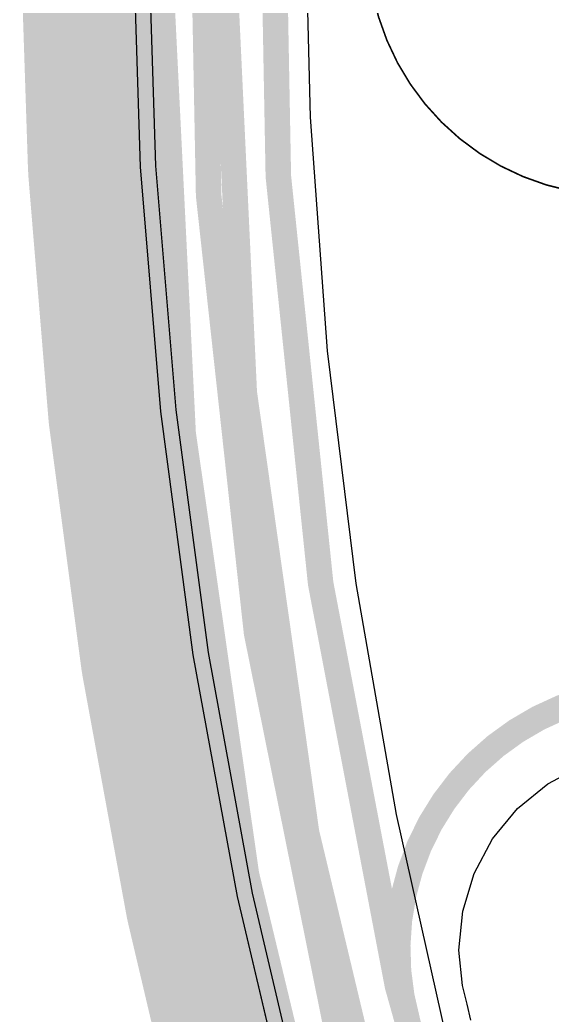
# Model space of a CAD drawing. Header units: inches. Extents: x -30 to 282, y -86 to 78.
# Drawn here: x -30.17 to -25.93, y -54.27 to -46.35 of the extents above; entities that cross this region are included whole.
import ezdxf

# ---------------------------------------------------------------- set-up
doc = ezdxf.new("R2010")
doc.units = ezdxf.units.IN
for name, color, linetype in [('Board Outline', 216, 'Continuous'), ('Bottom Layer', 5, 'Continuous'), ('Dimensions', 6, 'Continuous'), ('GND 01', 76, 'Continuous'), ('GND 02', 16, 'Continuous'), ('PWR', 156, 'Continuous'), ('SIG 01', 90, 'Continuous'), ('Top Layer', 1, 'Continuous')]:
    doc.layers.add(name, color=color, linetype=linetype)

msp = doc.modelspace()

# ---------------------------------------------------------------- linework, layer by layer
at = {"layer": 'Board Outline', "const_width": 0.254}
msp.add_lwpolyline([(37.49466466, -16.44645174, -2.5025245443781), (-17.29285086, -16.44645174)], format="xyb", dxfattribs=at)
at = {"layer": 'Bottom Layer'}
for p, q in [((-29.20724156, -47.52034438), (-29.27146546, -45.5683366)), ((-29.04628938, -49.46688354), (-29.20724156, -47.52034438)), ((-28.7890204, -51.40292995999999), (-29.04628938, -49.46688354)), ((-28.43604422, -53.32392688), (-28.7890204, -51.40292995999999)), ((-28.20069036, -54.32311969999999), (-28.43604422, -53.32392688))]:
    msp.add_line(p, q, dxfattribs=at)
at = {"layer": 'Dimensions', "const_width": 0.0127}
msp.add_lwpolyline([(-25.39909576, -47.75000101999999, -0.4142135623730951), (-27.39909684, -45.74999994)], format="xyb", dxfattribs=at)
at = {"layer": 'GND 01'}
for p, q in [((-29.0854003, -47.51333906), (-29.14942608, -45.56733584)), ((-28.92495358, -49.45374412), (-29.0854003, -47.51333906)), ((-28.66846946, -51.38389265999999), (-28.92495358, -49.45374412)), ((-28.31659818, -53.29888248), (-28.66846946, -51.38389265999999)), ((-27.87018556, -55.19411618), (-28.31659818, -53.29888248))]:
    msp.add_line(p, q, dxfattribs=at)
at = {"layer": 'GND 01', "const_width": 1.016}
for points in [[(-29.6600245, -45.57144302), (-29.5951656, -47.54277511999999)], [(-29.5951656, -47.54277511999999), (-29.43262846, -49.50846588)], [(-29.43262846, -49.50846588), (-29.1728144, -51.4636766)], [(-29.1728144, -51.4636766), (-28.81636096, -53.40359905999999)], [(-28.81636096, -53.40359905999999), (-28.36414698, -55.32345806)]]:
    msp.add_lwpolyline(points, dxfattribs=at)
at = {"layer": 'GND 01', "const_width": 0.508}
for points in [[(-29.8491656, -47.54277511999999, 1), (-29.3411656, -47.54277511999999, 1)], [(-29.8491656, -47.54277511999999, 1), (-29.3411656, -47.54277511999999, 1)], [(-29.68662846, -49.50846588, 1), (-29.17862846, -49.50846588, 1)], [(-29.68662846, -49.50846588, 1), (-29.17862846, -49.50846588, 1)], [(-29.4268144, -51.4636766, 1), (-28.9188144, -51.4636766, 1)], [(-29.4268144, -51.4636766, 1), (-28.9188144, -51.4636766, 1)], [(-29.07036096, -53.40359905999999, 1), (-28.56236096, -53.40359905999999, 1)], [(-29.07036096, -53.40359905999999, 1), (-28.56236096, -53.40359905999999, 1)]]:
    msp.add_lwpolyline(points, format="xyb", close=True, dxfattribs=at)
at = {"layer": 'GND 02'}
for p, q in [((-29.0854003, -47.51333906), (-29.14942608, -45.56733584)), ((-28.92495358, -49.45374412), (-29.0854003, -47.51333906)), ((-28.66846946, -51.38389265999999), (-28.92495358, -49.45374412)), ((-28.31659818, -53.29888248), (-28.66846946, -51.38389265999999)), ((-27.87018556, -55.19411618), (-28.31659818, -53.29888248))]:
    msp.add_line(p, q, dxfattribs=at)
at = {"layer": 'GND 02', "const_width": 1.016}
for points in [[(-29.6600245, -45.57144302), (-29.5951656, -47.54277511999999)], [(-29.5951656, -47.54277511999999), (-29.43262846, -49.50846588)], [(-29.43262846, -49.50846588), (-29.1728144, -51.4636766)], [(-29.1728144, -51.4636766), (-28.81636096, -53.40359905999999)], [(-28.81636096, -53.40359905999999), (-28.36414698, -55.32345806)]]:
    msp.add_lwpolyline(points, dxfattribs=at)
at = {"layer": 'GND 02', "const_width": 0.508}
for points in [[(-29.8491656, -47.54277511999999, 1), (-29.3411656, -47.54277511999999, 1)], [(-29.8491656, -47.54277511999999, 1), (-29.3411656, -47.54277511999999, 1)], [(-29.68662846, -49.50846588, 1), (-29.17862846, -49.50846588, 1)], [(-29.68662846, -49.50846588, 1), (-29.17862846, -49.50846588, 1)], [(-29.4268144, -51.4636766, 1), (-28.9188144, -51.4636766, 1)], [(-29.4268144, -51.4636766, 1), (-28.9188144, -51.4636766, 1)], [(-29.07036096, -53.40359905999999, 1), (-28.56236096, -53.40359905999999, 1)], [(-29.07036096, -53.40359905999999, 1), (-28.56236096, -53.40359905999999, 1)]]:
    msp.add_lwpolyline(points, format="xyb", close=True, dxfattribs=at)
at = {"layer": 'PWR'}
for p, q in [((-29.20724156, -47.52034438), (-29.27146546, -45.5683366)), ((-29.04628938, -49.46688354), (-29.20724156, -47.52034438)), ((-28.7890204, -51.40292995999999), (-29.04628938, -49.46688354)), ((-28.43604422, -53.32392688), (-28.7890204, -51.40292995999999)), ((-27.98825238, -55.22501782), (-28.43604422, -53.32392688))]:
    msp.add_line(p, q, dxfattribs=at)
at = {"layer": 'SIG 01'}
for p, q in [((-27.85619016, -47.1252804), (-27.90194826, -45.26127853999999)), ((-27.71902254, -48.98479408), (-27.85619016, -47.1252804)), ((-27.49078068, -50.83533648), (-27.71902254, -48.98479408)), ((-27.17201068, -52.6724499), (-27.49078068, -50.83533648)), ((-26.76348216, -54.49170966), (-27.17201068, -52.6724499))]:
    msp.add_line(p, q, dxfattribs=at)
at = {"layer": 'SIG 01', "const_width": 0.2032}
for points in [[(-17.3720125, -72.71990028, -0.2531606442147388), (-27.92154436, -37.30294038)], [(-26.28189308, -57.17196592, -0.1284370276431044), (-27.46133192, -37.86635809999999)], [(-29.10776246, -48.08803946, -0.014464472435818), (-29.10863876, -48.07631736)], [(-28.80264242, -50.88215884, -0.0126786292644033), (-28.80406482, -50.87195312)], [(-28.57362332, -52.3045309, -0.0149829487681195), (-28.57596774, -52.29258274)]]:
    msp.add_lwpolyline(points, format="xyb", dxfattribs=at)
for points in [[(-29.18445268, -46.2062957), (-29.10868194, -48.07528103999999)], [(-29.10868194, -48.07528103999999), (-29.1086413, -48.07631736)], [(-29.107765, -48.08803946), (-28.8041588, -50.87108189999999)], [(-28.8041588, -50.87108189999999), (-28.80406482, -50.87195312)], [(-28.80264495999999, -50.88215884), (-28.6021526, -52.12966206)], [(-28.6021526, -52.12966206), (-28.57610998, -52.29170389999999)], [(-28.57610998, -52.29170389999999), (-28.57597028, -52.29258274)], [(-28.57362586, -52.3045309), (-28.244927, -53.72046151999999)], [(-28.244927, -53.72046151999999), (-27.76405166, -55.77050822)]]:
    msp.add_lwpolyline(points, dxfattribs=at)
at = {"layer": 'SIG 01', "const_width": 0.1016}
for points in [[(-29.15948194, -48.07528103999999, 1), (-29.05788194, -48.07528103999999, 1)], [(-29.15948194, -48.07528103999999, 1), (-29.05788194, -48.07528103999999, 1)], [(-29.1594413, -48.07631736, 1), (-29.0578413, -48.07631736, 1)], [(-29.15943876, -48.07631736, 1), (-29.05783876, -48.07631736, 1)], [(-29.158565, -48.08803946, 1), (-29.056965, -48.08803946, 1)], [(-29.15856246, -48.08803946, 1), (-29.05696246, -48.08803946, 1)], [(-28.8549588, -50.87108189999999, 1), (-28.7533588, -50.87108189999999, 1)], [(-28.8549588, -50.87108189999999, 1), (-28.7533588, -50.87108189999999, 1)], [(-28.85486482, -50.87195312, 1), (-28.75326481999999, -50.87195312, 1)], [(-28.85486482, -50.87195312, 1), (-28.75326481999999, -50.87195312, 1)], [(-28.85344496, -50.88215884, 1), (-28.75184496, -50.88215884, 1)], [(-28.85344242, -50.88215884, 1), (-28.75184242, -50.88215884, 1)], [(-28.6529526, -52.12966206, 1), (-28.5513526, -52.12966206, 1)], [(-28.6529526, -52.12966206, 1), (-28.5513526, -52.12966206, 1)], [(-28.62690998, -52.29170389999999, 1), (-28.52530998, -52.29170389999999, 1)], [(-28.62690998, -52.29170389999999, 1), (-28.52530998, -52.29170389999999, 1)], [(-28.62677028, -52.29258274, 1), (-28.52517028, -52.29258274, 1)], [(-28.62676774, -52.29258274, 1), (-28.52516774, -52.29258274, 1)], [(-28.62442586, -52.3045309, 1), (-28.52282586, -52.3045309, 1)], [(-28.62442332, -52.3045309, 1), (-28.52282332, -52.3045309, 1)], [(-28.295727, -53.72046151999999, 1), (-28.19412699999999, -53.72046151999999, 1)], [(-28.295727, -53.72046151999999, 1), (-28.19412699999999, -53.72046151999999, 1)]]:
    msp.add_lwpolyline(points, format="xyb", close=True, dxfattribs=at)
at = {"layer": 'Top Layer'}
for p, q in [((-25.96681624, -52.42702748), (-25.69165296, -52.27994878000001)), ((-26.20799686, -52.62495952), (-25.96681624, -52.42702748)), ((-26.4059289, -52.86614013999999), (-26.20799686, -52.62495952)), ((-26.5530076, -53.14130341999999), (-26.4059289, -52.86614013999999)), ((-26.64357638, -53.4398728), (-26.5530076, -53.14130341999999)), ((-26.67415798, -53.75037256), (-26.64357638, -53.4398728)), ((-26.64628656, -54.03336411999999), (-26.67415798, -53.75037256)), ((-26.60750838, -54.1797621), (-26.64628656, -54.03336411999999)), ((-26.57914674, -54.30830133999999), (-26.60750838, -54.1797621))]:
    msp.add_line(p, q, dxfattribs=at)
for points, const_width in [([(-21.15778598, -69.16581544, -0.1890118720574963), (-28.88657926, -42.56109598)], 0.20299934), ([(-20.71294308, -68.7871497, -0.1656636310875906), (-28.54784994, -45.78909562)], 0.20299934), ([(-27.08396412, -54.31392743999999, -0.499638609912831), (-25.06561408, -51.67123015999999)], 0.2032)]:
    msp.add_lwpolyline(points, format="xyb", dxfattribs=dict(at, const_width=const_width))
at = {"layer": 'Top Layer', "const_width": 0.2032}
msp.add_lwpolyline([(-27.08396665999999, -54.31392743999999), (-27.057477, -54.42371385999999)], dxfattribs=at)
at = {"layer": 'Top Layer', "const_width": 0.1016}
for points in [[(-27.13476666, -54.31392743999999, 1), (-27.03316666, -54.31392743999999, 1)], [(-27.13476412, -54.31392743999999, 1), (-27.03316412, -54.31392743999999, 1)]]:
    msp.add_lwpolyline(points, format="xyb", close=True, dxfattribs=at)

doc.saveas('drawing.dxf')
